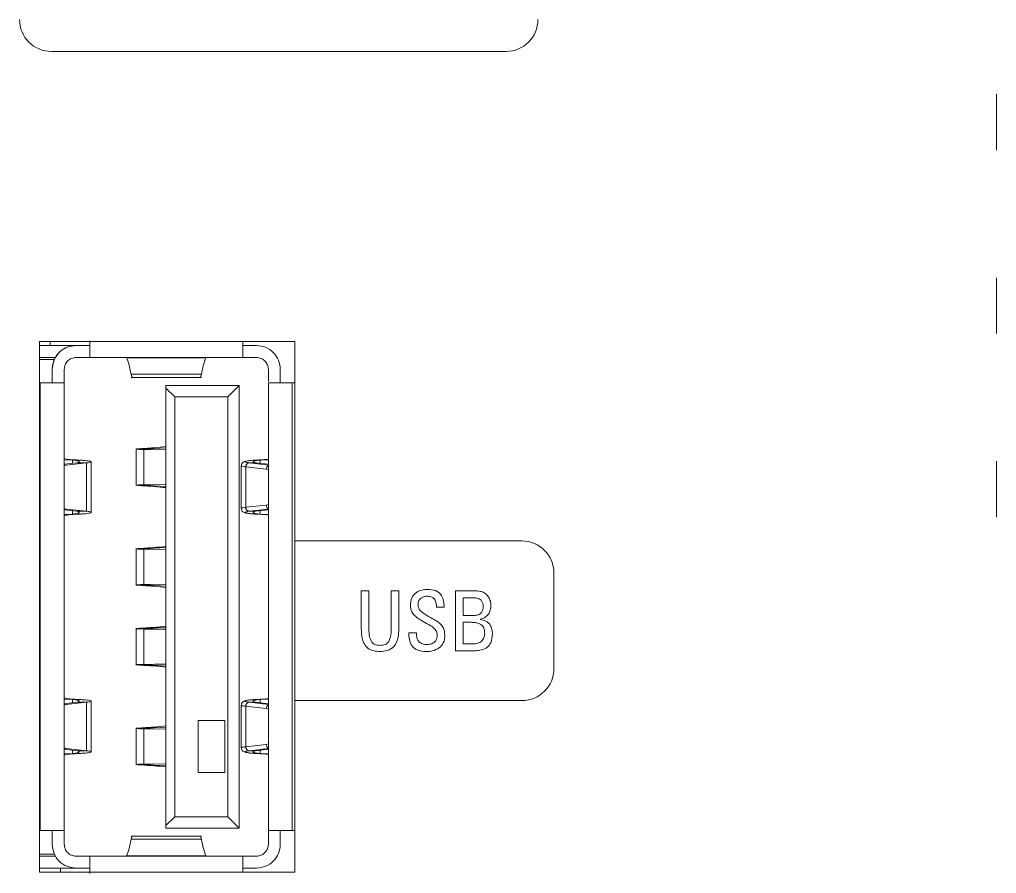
# Model space of a CAD drawing. Extents: x -194 to 239, y -574 to -265.
# Drawn here: x -116 to -108.25, y -312.39 to -305.62 of the extents above; entities that cross this region are included whole.
import ezdxf

# ---------------------------------------------------------------- set-up
doc = ezdxf.new("R2010")
doc.units = 0
doc.header["$LTSCALE"] = 0.5
doc.layers.get('0').update_dxf_attribs({"linetype": 'CONTINUOUS'})

msp = doc.modelspace()

# ---------------------------------------------------------------- linework, layer by layer
at = {"color": 7, "linetype": 'Continuous', "lineweight": 5}
for p, q in [((-115.74542, -305.87751), (-112.14235, -305.87751)), ((-108.25482, -306.21569), (-108.25482, -306.65817)), ((-108.25482, -307.66956), (-108.25482, -308.11204)), ((-115.84024, -308.17525), (-115.84024, -312.37884)), ((-113.81746, -308.17525), (-115.84024, -308.17525)), ((-115.7549, -308.17525), (-115.7549, -308.2066)), ((-113.81746, -309.75555), (-113.81746, -308.17525)), ((-115.60319, -308.2066), (-115.84024, -308.2066)), ((-115.442, -308.2066), (-115.84024, -308.2066)), ((-115.54946, -308.2066), (-115.54946, -308.2066)), ((-115.442, -308.2066), (-115.54946, -308.2066)), ((-114.12088, -308.2066), (-114.22834, -308.2066)), ((-114.12088, -308.2066), (-114.22834, -308.2066)), ((-114.12088, -308.2066), (-114.12088, -308.2066)), ((-115.84024, -308.30142), (-115.71167, -308.30142)), ((-115.84024, -308.31722), (-115.72185, -308.31722)), ((-115.72185, -308.31722), (-115.84024, -308.31722)), ((-115.72185, -308.31722), (-115.72185, -308.31722)), ((-115.54946, -308.30142), (-115.442, -308.30142)), ((-114.22834, -308.30142), (-115.442, -308.30142)), ((-115.15123, -308.30142), (-114.51911, -308.30142)), ((-115.14943, -308.30343), (-114.52091, -308.30343)), ((-114.22834, -308.30142), (-114.12088, -308.30142)), ((-115.7391, -308.39624), (-115.7391, -308.5037)), ((-115.64428, -308.39624), (-115.64428, -308.5037)), ((-114.02606, -308.39624), (-114.02606, -308.49147)), ((-113.93124, -308.39624), (-113.93124, -308.5037)), ((-115.11462, -308.45945), (-114.55572, -308.45945)), ((-115.11367, -308.43473), (-114.55667, -308.43473)), ((-115.83391, -312.04988), (-115.83391, -308.5037)), ((-115.7391, -308.5037), (-115.64428, -308.5037)), ((-115.64428, -308.5037), (-115.64428, -312.04988)), ((-114.8377, -308.52266), (-114.25615, -308.52266)), ((-114.25615, -308.52266), (-114.8377, -308.52266)), ((-114.8377, -308.52266), (-114.8377, -308.54456)), ((-114.8377, -308.54456), (-114.8377, -312.00902)), ((-114.76836, -308.6139), (-114.8377, -308.54456)), ((-114.25615, -308.52266), (-114.34739, -308.6139)), ((-114.25615, -308.52266), (-114.25615, -312.03091)), ((-114.02606, -308.5037), (-113.93124, -308.5037)), ((-114.02606, -308.5037), (-114.02606, -312.04988)), ((-113.83642, -308.5037), (-113.83642, -312.04988)), ((-113.8301, -308.5037), (-113.83642, -308.5037)), ((-113.81746, -308.5037), (-113.8301, -308.5037)), ((-114.76836, -308.6139), (-114.76836, -311.93968)), ((-114.34739, -308.6139), (-114.76836, -308.6139)), ((-114.34739, -308.6139), (-114.34739, -311.93968)), ((-115.07474, -309.02514), (-115.07474, -309.31599)), ((-114.97561, -309.02597), (-115.0618, -309.02597)), ((-115.01255, -309.03063), (-115.01255, -309.31053)), ((-115.01255, -309.03063), (-114.9592, -309.03063)), ((-114.8377, -309.03377), (-115.01255, -309.03063)), ((-114.97561, -309.02597), (-114.8377, -309.01695)), ((-114.9592, -309.03063), (-114.8377, -309.03281)), ((-115.57838, -309.11435), (-115.64428, -309.11201)), ((-115.57838, -309.11435), (-115.57838, -309.14075)), ((-115.53714, -309.11435), (-115.57838, -309.11435)), ((-114.12068, -309.11441), (-114.11945, -309.11435)), ((-114.11945, -309.11435), (-114.09196, -309.11435)), ((-114.09196, -309.11435), (-114.02606, -309.112)), ((-114.09196, -309.14075), (-114.09196, -309.11435)), ((-115.64428, -309.14798), (-115.54292, -309.13686)), ((-115.62952, -309.15478), (-115.64428, -309.15478)), ((-115.62952, -309.15478), (-115.64428, -309.15873)), ((-115.46621, -309.13686), (-115.62952, -309.15478)), ((-115.54292, -309.13686), (-115.46621, -309.13686)), ((-115.46621, -309.52036), (-115.46621, -309.13686)), ((-115.42999, -309.52923), (-115.42999, -309.12794)), ((-114.24035, -309.15971), (-114.24035, -309.49755)), ((-114.20571, -309.16838), (-114.20413, -309.16853)), ((-114.04209, -309.18631), (-114.20413, -309.16853)), ((-114.20413, -309.48869), (-114.20413, -309.16853)), ((-114.17736, -309.13699), (-114.17854, -309.13686)), ((-114.17854, -309.13686), (-114.12742, -309.13686)), ((-114.02606, -309.15359), (-114.17735, -309.13699)), ((-114.12742, -309.13686), (-114.02606, -309.14798)), ((-114.04209, -309.18631), (-114.02606, -309.19155)), ((-108.25482, -309.12343), (-108.25482, -309.56591)), ((-115.07403, -309.314), (-115.0618, -309.31519)), ((-114.97561, -309.31519), (-115.0618, -309.31519)), ((-115.01255, -309.31053), (-114.8377, -309.30739)), ((-115.01255, -309.31053), (-114.9592, -309.31053)), ((-114.8377, -309.32421), (-114.97561, -309.31519)), ((-114.9592, -309.31053), (-114.8377, -309.30835)), ((-115.64428, -309.49849), (-115.62952, -309.50244)), ((-115.62952, -309.50244), (-115.64428, -309.50244)), ((-115.62952, -309.50244), (-115.46621, -309.52036)), ((-114.20413, -309.48869), (-114.20571, -309.48884)), ((-114.04228, -309.47093), (-114.20413, -309.48869)), ((-114.02606, -309.50363), (-114.17736, -309.52023)), ((-114.02606, -309.46567), (-114.04228, -309.47093)), ((-115.64428, -309.50924), (-115.54292, -309.52036)), ((-115.57838, -309.54287), (-115.64428, -309.54521)), ((-115.57838, -309.51647), (-115.57838, -309.54287)), ((-115.53714, -309.54287), (-115.57838, -309.54287)), ((-115.54292, -309.52036), (-115.46621, -309.52036)), ((-114.17736, -309.52023), (-114.17854, -309.52036)), ((-114.17854, -309.52036), (-114.12742, -309.52036)), ((-114.02606, -309.50924), (-114.12742, -309.52036)), ((-114.12098, -309.5428), (-114.11974, -309.54286)), ((-114.12068, -309.54281), (-114.11945, -309.54287)), ((-114.11945, -309.54287), (-114.09196, -309.54287)), ((-114.09196, -309.54287), (-114.09196, -309.51647)), ((-114.02606, -309.54522), (-114.09196, -309.54287)), ((-114.97561, -309.81612), (-114.8377, -309.8071)), ((-113.81746, -309.75555), (-113.81746, -311.01978)), ((-112.01592, -309.75555), (-113.81746, -309.75555)), ((-115.07474, -309.81529), (-115.07474, -310.10614)), ((-114.97561, -309.81611), (-115.0618, -309.81611)), ((-115.01255, -309.82078), (-115.01255, -310.10068)), ((-115.01255, -309.82078), (-114.9592, -309.82078)), ((-114.8377, -309.82392), (-115.01255, -309.82078)), ((-114.9592, -309.82078), (-114.8377, -309.82296)), ((-111.76308, -310.76694), (-111.76308, -310.0084)), ((-115.07403, -310.10415), (-115.0618, -310.10534)), ((-114.97561, -310.10534), (-115.0618, -310.10534)), ((-115.01255, -310.10068), (-114.8377, -310.09754)), ((-115.01255, -310.10068), (-114.9592, -310.10068)), ((-114.8377, -310.11436), (-114.97561, -310.10534)), ((-114.9592, -310.10068), (-114.8377, -310.0985)), ((-113.28953, -310.15062), (-113.22875, -310.15062)), ((-113.28953, -310.44902), (-113.28953, -310.15062)), ((-113.22875, -310.15062), (-113.22875, -310.45272)), ((-113.05249, -310.45272), (-113.05249, -310.15062)), ((-113.05249, -310.15062), (-112.99171, -310.15062)), ((-112.99171, -310.15062), (-112.99171, -310.44902)), ((-112.54193, -310.15062), (-112.38789, -310.15062)), ((-112.54193, -310.62471), (-112.54193, -310.15062)), ((-112.6331, -310.2794), (-112.69388, -310.2794)), ((-112.48115, -310.20532), (-112.48115, -310.34512)), ((-112.39653, -310.20532), (-112.48115, -310.20532)), ((-112.48115, -310.34512), (-112.39387, -310.34512)), ((-112.48115, -310.39982), (-112.48115, -310.57001)), ((-112.41857, -310.39982), (-112.48115, -310.39982)), ((-112.34563, -310.37456), (-112.34563, -310.37779)), ((-115.07474, -310.4474), (-115.07474, -310.73826)), ((-114.97561, -310.44823), (-115.0618, -310.44823)), ((-115.01255, -310.45289), (-115.01255, -310.7328)), ((-115.01255, -310.45289), (-114.9592, -310.45289)), ((-114.8377, -310.45603), (-115.01255, -310.45289)), ((-114.97561, -310.44823), (-114.8377, -310.43922)), ((-114.9592, -310.45289), (-114.8377, -310.45508)), ((-112.91269, -310.48359), (-112.85191, -310.48359)), ((-112.85191, -310.48359), (-112.85191, -310.4965)), ((-112.48115, -310.57001), (-112.39767, -310.57001)), ((-112.39178, -310.62471), (-112.54193, -310.62471)), ((-115.07403, -310.73627), (-115.0618, -310.73746)), ((-114.97561, -310.73746), (-115.0618, -310.73746)), ((-115.01255, -310.7328), (-114.8377, -310.72966)), ((-115.01255, -310.7328), (-114.9592, -310.7328)), ((-114.8377, -310.74648), (-114.97561, -310.73746)), ((-114.9592, -310.7328), (-114.8377, -310.73062)), ((-115.57838, -311.01071), (-115.64428, -311.00836)), ((-115.64428, -311.04433), (-115.54292, -311.03321)), ((-115.62952, -311.05113), (-115.64428, -311.05113)), ((-115.62952, -311.05113), (-115.64428, -311.05509)), ((-115.46621, -311.03321), (-115.62952, -311.05113)), ((-115.57838, -311.01071), (-115.57838, -311.0371)), ((-115.53714, -311.01071), (-115.57838, -311.01071)), ((-115.54292, -311.03321), (-115.46621, -311.03321)), ((-115.46621, -311.41672), (-115.46621, -311.03321)), ((-115.42999, -311.42559), (-115.42999, -311.0243)), ((-114.17736, -311.03334), (-114.17854, -311.03321)), ((-114.17854, -311.03321), (-114.12742, -311.03321)), ((-114.02606, -311.04995), (-114.17735, -311.03334)), ((-114.12742, -311.03321), (-114.02606, -311.04433)), ((-114.12068, -311.01077), (-114.11945, -311.01071)), ((-114.11945, -311.01071), (-114.09196, -311.01071)), ((-114.09196, -311.01071), (-114.02606, -311.00836)), ((-114.09196, -311.0371), (-114.09196, -311.01071)), ((-113.81746, -311.01978), (-112.01592, -311.01978)), ((-113.81746, -312.37884), (-113.81746, -311.01978)), ((-114.24035, -311.05606), (-114.24035, -311.39391)), ((-114.20571, -311.06474), (-114.20413, -311.06488)), ((-114.04209, -311.08266), (-114.20413, -311.06488)), ((-114.20413, -311.38505), (-114.20413, -311.06488)), ((-114.04209, -311.08267), (-114.02606, -311.08791)), ((-114.58359, -311.58843), (-114.58359, -311.17756)), ((-114.58359, -311.17756), (-114.37183, -311.17756)), ((-114.37183, -311.17756), (-114.37183, -311.58843)), ((-115.07474, -311.23755), (-115.07474, -311.52841)), ((-114.97561, -311.23838), (-115.0618, -311.23838)), ((-115.01255, -311.24304), (-115.01255, -311.52294)), ((-115.01255, -311.24304), (-114.9592, -311.24304)), ((-114.8377, -311.24618), (-115.01255, -311.24304)), ((-114.97561, -311.23838), (-114.8377, -311.22936)), ((-114.9592, -311.24304), (-114.8377, -311.24522)), ((-114.02606, -311.36202), (-114.04228, -311.36729)), ((-115.64428, -311.39484), (-115.62952, -311.3988)), ((-115.62952, -311.3988), (-115.64428, -311.3988)), ((-115.64428, -311.40559), (-115.54292, -311.41672)), ((-115.57838, -311.43922), (-115.64428, -311.44156)), ((-115.62952, -311.3988), (-115.46621, -311.41672)), ((-115.57838, -311.41283), (-115.57838, -311.43922)), ((-115.53714, -311.43922), (-115.57838, -311.43922)), ((-115.54292, -311.41672), (-115.46621, -311.41672)), ((-114.20413, -311.38505), (-114.20571, -311.38519)), ((-114.04228, -311.36729), (-114.20413, -311.38505)), ((-114.17736, -311.41659), (-114.17854, -311.41672)), ((-114.17854, -311.41672), (-114.12742, -311.41672)), ((-114.02606, -311.39998), (-114.17736, -311.41659)), ((-114.02606, -311.40559), (-114.12742, -311.41672)), ((-114.12098, -311.43915), (-114.11974, -311.43921)), ((-114.12068, -311.43916), (-114.11945, -311.43922)), ((-114.11945, -311.43922), (-114.09196, -311.43922)), ((-114.09196, -311.43922), (-114.09196, -311.41283)), ((-114.02606, -311.44157), (-114.09196, -311.43922)), ((-115.07403, -311.52642), (-115.0618, -311.52761)), ((-114.97561, -311.5276), (-115.0618, -311.5276)), ((-115.01255, -311.52294), (-114.8377, -311.51981)), ((-115.01255, -311.52294), (-114.9592, -311.52294)), ((-114.8377, -311.53662), (-114.97561, -311.5276)), ((-114.9592, -311.52294), (-114.8377, -311.52076)), ((-114.37183, -311.58843), (-114.58359, -311.58843)), ((-114.76836, -311.93968), (-114.8377, -312.00902)), ((-114.34739, -311.93968), (-114.76836, -311.93968)), ((-114.25615, -312.03091), (-114.34739, -311.93968)), ((-115.84024, -312.04988), (-115.83391, -312.04988)), ((-115.7391, -312.04988), (-115.7391, -312.15734)), ((-115.64428, -312.04988), (-115.64428, -312.15734)), ((-114.8377, -312.00902), (-114.8377, -312.03091)), ((-114.25615, -312.03091), (-114.8377, -312.03091)), ((-114.02606, -312.04988), (-114.02606, -312.15734)), ((-113.93124, -312.04988), (-113.93124, -312.15734)), ((-113.81746, -312.04988), (-113.83642, -312.04988)), ((-114.55572, -312.09413), (-115.11462, -312.09413)), ((-114.55667, -312.11884), (-115.11367, -312.11884)), ((-115.72185, -312.23635), (-115.84024, -312.23635)), ((-115.7098, -312.25215), (-115.84024, -312.25215)), ((-115.7098, -312.25215), (-115.84024, -312.25215)), ((-115.54946, -312.25216), (-115.54946, -312.25215)), ((-115.442, -312.25216), (-115.54946, -312.25216)), ((-115.49225, -312.25215), (-114.58362, -312.25215)), ((-115.48234, -312.25215), (-115.49225, -312.25215)), ((-114.22834, -312.25216), (-115.442, -312.25216)), ((-115.15123, -312.25216), (-115.14943, -312.25015)), ((-115.15123, -312.25216), (-114.51911, -312.25216)), ((-114.52091, -312.25015), (-115.14943, -312.25015)), ((-115.08672, -312.25215), (-114.58362, -312.25215)), ((-114.53417, -312.25215), (-114.12088, -312.25215)), ((-114.51911, -312.25216), (-114.52091, -312.25015)), ((-114.12088, -312.25216), (-114.22834, -312.25216)), ((-114.12088, -312.25215), (-114.12088, -312.25216)), ((-115.60319, -312.34697), (-115.84024, -312.34697)), ((-115.67462, -312.34697), (-115.67462, -312.37884)), ((-115.442, -312.34697), (-115.54946, -312.34697)), ((-114.12088, -312.34697), (-114.22834, -312.34697)), ((-115.84024, -312.37884), (-113.81746, -312.37884))]:
    msp.add_line(p, q, dxfattribs=at)
for centre, start, end in [((-115.74542, -305.62466), 180, 270), ((-112.14235, -305.62466), 270, 0), ((-112.01592, -310.0084), 0, 90), ((-112.01592, -310.76694), 270, 0)]:
    msp.add_arc(centre, 0.25285, start, end, dxfattribs=at)
for points, knots in [([(-115.442, -308.16989), (-115.442, -308.17343), (-115.442, -308.20215), (-115.442, -308.2468), (-115.442, -308.2927), (-115.442, -308.29851), (-115.442, -308.30142)], [0, 0, 0, 0, 0.0448633, 0.3632421, 0.6816216, 1, 1, 1, 1]), ([(-114.22834, -308.17525), (-114.22834, -308.17699), (-114.22834, -308.20382), (-114.22834, -308.24673), (-114.22834, -308.29272), (-114.22834, -308.29852), (-114.22834, -308.30142)], [0, 0, 0, 0, 0.022587, 0.3483913, 0.6741963, 1, 1, 1, 1]), ([(-115.54946, -308.2066), (-115.57431, -308.20945), (-115.62401, -308.21515), (-115.68669, -308.25901), (-115.73055, -308.32169), (-115.73625, -308.37139), (-115.7391, -308.39624)], [0, 0, 0, 0, 0.2499983, 0.499999, 0.7499998, 1, 1, 1, 1]), ([(-115.72185, -308.31722), (-115.71298, -308.30144), (-115.69524, -308.26987), (-115.65311, -308.23472), (-115.6036, -308.21107), (-115.56751, -308.20809), (-115.54946, -308.2066)], [0, 0, 0, 0, 0.2499997, 0.5, 0.75, 1, 1, 1, 1]), ([(-115.60319, -308.2066), (-115.58706, -308.2066), (-115.55479, -308.2066), (-115.51376, -308.2066), (-115.48635, -308.2066), (-115.47672, -308.2066), (-115.48635, -308.2066), (-115.51376, -308.2066), (-115.55479, -308.2066), (-115.58706, -308.2066), (-115.60319, -308.2066)], [0, 0, 0, 0, 0.1250005, 0.2500011, 0.3750018, 0.4999987, 0.6250016, 0.7500023, 0.8749995, 1, 1, 1, 1]), ([(-113.93124, -308.39624), (-113.93409, -308.37139), (-113.93979, -308.32169), (-113.98364, -308.25901), (-114.04633, -308.21515), (-114.09603, -308.20945), (-114.12088, -308.2066)], [0, 0, 0, 0, 0.2499993, 0.499999, 0.7499988, 1, 1, 1, 1]), ([(-114.12088, -308.2066), (-114.09603, -308.20945), (-114.04633, -308.21515), (-113.98364, -308.259), (-113.93979, -308.32169), (-113.93409, -308.37139), (-113.93124, -308.39623)], [0, 0, 0, 0, 0.2500012, 0.500001, 0.7500007, 1, 1, 1, 1]), ([(-115.7391, -308.39624), (-115.73835, -308.3826), (-115.73687, -308.35533), (-115.72686, -308.32993), (-115.72185, -308.31722)], [0, 0, 0, 0, 0.4999967, 1, 1, 1, 1]), ([(-115.64428, -308.39624), (-115.64285, -308.38381), (-115.64, -308.35896), (-115.61808, -308.32762), (-115.58674, -308.3057), (-115.56189, -308.30284), (-115.54946, -308.30142)], [0, 0, 0, 0, 0.2500018, 0.4999978, 0.7499982, 1, 1, 1, 1]), ([(-115.54946, -308.30142), (-115.54549, -308.30142), (-115.53088, -308.30142), (-115.50997, -308.30142), (-115.49816, -308.30142), (-115.49225, -308.30142)], [0, 0, 0, 0, 0.1573883, 0.5786999, 1, 1, 1, 1]), ([(-115.49225, -308.30142), (-115.48823, -308.30142), (-115.48106, -308.30142), (-115.48073, -308.30142), (-115.48059, -308.30142)], [0, 0, 0, 0, 0.5601496, 1, 1, 1, 1]), ([(-115.14943, -308.30343), (-115.143, -308.3203), (-115.13089, -308.35208), (-115.11917, -308.40834), (-115.11367, -308.43473)], [0, 0, 0, 0, 0.5310703, 1, 1, 1, 1]), ([(-114.5209, -308.30343), (-114.52733, -308.3203), (-114.53944, -308.35208), (-114.55117, -308.40834), (-114.55667, -308.43473)], [0, 0, 0, 0, 0.5310703, 1, 1, 1, 1]), ([(-114.12088, -308.30142), (-114.10845, -308.30284), (-114.0836, -308.3057), (-114.05226, -308.32762), (-114.03033, -308.35896), (-114.02748, -308.38381), (-114.02606, -308.39624)], [0, 0, 0, 0, 0.2500007, 0.5, 0.7499993, 1, 1, 1, 1]), ([(-115.10387, -308.45634), (-115.10469, -308.45726), (-115.10807, -308.46105), (-115.11125, -308.44608), (-115.11367, -308.43473)], [0, 0, 0, 0, 0.2413034, 1, 1, 1, 1]), ([(-114.55667, -308.43473), (-114.55917, -308.44608), (-114.56248, -308.46105), (-114.56577, -308.45726), (-114.56657, -308.45634)], [0, 0, 0, 0, 0.7587274, 1, 1, 1, 1]), ([(-115.84024, -308.5037), (-115.82698, -308.5037), (-115.80048, -308.5037), (-115.76705, -308.5037), (-115.74366, -308.5037), (-115.74062, -308.5037), (-115.7391, -308.5037)], [0, 0, 0, 0, 0.2499967, 0.5000034, 0.7500019, 1, 1, 1, 1]), ([(-115.83391, -308.5037), (-115.80907, -308.5037), (-115.75937, -308.5037), (-115.69668, -308.5037), (-115.65283, -308.5037), (-115.64713, -308.5037), (-115.64428, -308.5037)], [0, 0, 0, 0, 0.2500027, 0.5000039, 0.7500051, 1, 1, 1, 1]), ([(-113.83642, -308.5037), (-113.86127, -308.5037), (-113.91097, -308.5037), (-113.97365, -308.5037), (-114.01751, -308.5037), (-114.02321, -308.5037), (-114.02606, -308.5037)], [0, 0, 0, 0, 0.2499997, 0.500002, 0.7500042, 1, 1, 1, 1]), ([(-113.93124, -308.5037), (-113.92972, -308.5037), (-113.92668, -308.5037), (-113.90329, -308.5037), (-113.86986, -308.5037), (-113.84335, -308.5037), (-113.8301, -308.5037)], [0, 0, 0, 0, 0.249996, 0.4999979, 0.750004, 1, 1, 1, 1]), ([(-115.0618, -309.02597), (-115.06556, -309.02623), (-115.07307, -309.02675), (-115.07418, -309.02727), (-115.07474, -309.02753)], [0, 0, 0, 0, 0.4999944, 1, 1, 1, 1]), ([(-115.07474, -309.02753), (-115.07352, -309.0279), (-115.07123, -309.02859), (-115.05485, -309.02947), (-115.03513, -309.03016), (-115.01961, -309.03048), (-115.01255, -309.03063)], [0, 0, 0, 0, 0.3077173, 0.5770266, 0.8078106, 1, 1, 1, 1]), ([(-115.0618, -309.02597), (-115.0176, -309.02324), (-114.92406, -309.01747), (-114.86752, -309.01137), (-114.8377, -309.00816)], [0, 0, 0, 0, 0.4725087, 1, 1, 1, 1]), ([(-114.9592, -309.03063), (-114.96351, -309.03035), (-114.97204, -309.0298), (-114.97904, -309.02855), (-114.981, -309.0272), (-114.97741, -309.02638), (-114.97561, -309.02597)], [0, 0, 0, 0, 0.2525727, 0.4997283, 0.7499079, 1, 1, 1, 1]), ([(-115.64428, -309.10074), (-115.64254, -309.1023), (-115.6394, -309.10514), (-115.61569, -309.10903), (-115.58268, -309.11221), (-115.55198, -309.11366), (-115.53714, -309.11435)], [0, 0, 0, 0, 0.2763, 0.5006993, 0.7584516, 1, 1, 1, 1]), ([(-115.57838, -309.11435), (-115.57278, -309.11486), (-115.56127, -309.1159), (-115.54664, -309.11814), (-115.53466, -309.1209), (-115.52701, -309.12417), (-115.52407, -309.12758), (-115.52584, -309.13088), (-115.53186, -309.13406), (-115.5393, -309.13594), (-115.54292, -309.13686)], [0, 0, 0, 0, 0.1150952, 0.2365391, 0.3643917, 0.4987007, 0.6241842, 0.749661, 0.8781939, 1, 1, 1, 1]), ([(-115.46621, -309.13686), (-115.45839, -309.13587), (-115.44362, -309.13401), (-115.43197, -309.1308), (-115.42852, -309.1275), (-115.43449, -309.12412), (-115.45036, -309.12087), (-115.47511, -309.11808), (-115.50426, -309.11586), (-115.5265, -309.11484), (-115.53714, -309.11435)], [0, 0, 0, 0, 0.1324694, 0.2501494, 0.3753605, 0.5005625, 0.6406294, 0.7705601, 0.8903473, 1, 1, 1, 1]), ([(-114.11971, -309.11437), (-114.13219, -309.11504), (-114.16424, -309.11677), (-114.19801, -309.12163), (-114.21619, -309.12532), (-114.23086, -309.13531), (-114.23669, -309.14409), (-114.23968, -309.15146), (-114.24009, -309.1567), (-114.24034, -309.15998)], [0, 0, 0, 0, 0.2086623, 0.5356558, 0.7705003, 0.8696643, 0.9158981, 0.9472118, 1, 1, 1, 1]), ([(-114.17854, -309.13686), (-114.1884, -309.13522), (-114.20538, -309.1324), (-114.2102, -309.12798), (-114.20567, -309.12442), (-114.1937, -309.12127), (-114.1749, -309.11847), (-114.15051, -309.11607), (-114.13063, -309.11497), (-114.12068, -309.11441)], [0, 0, 0, 0, 0.2137817, 0.3684435, 0.4973073, 0.6227106, 0.7482701, 0.8740795, 1, 1, 1, 1]), ([(-114.09196, -309.11435), (-114.09727, -309.11484), (-114.10841, -309.11586), (-114.12298, -309.11808), (-114.13536, -309.12087), (-114.14328, -309.12412), (-114.14626, -309.1275), (-114.14454, -309.1308), (-114.13872, -309.13401), (-114.13133, -309.13587), (-114.12742, -309.13686)], [0, 0, 0, 0, 0.1091775, 0.2286557, 0.3584836, 0.4986836, 0.6241392, 0.7496542, 0.8675172, 1, 1, 1, 1]), ([(-114.11945, -309.11435), (-114.10077, -309.11362), (-114.0634, -309.11214), (-114.03851, -309.10973), (-114.02606, -309.10853)], [0, 0, 0, 0, 0.4998342, 1, 1, 1, 1]), ([(-114.23971, -309.1597), (-114.23936, -309.1606), (-114.23857, -309.16262), (-114.22705, -309.1656), (-114.21268, -309.16747), (-114.20571, -309.16838)], [0, 0, 0, 0, 0.292288, 0.6565317, 1, 1, 1, 1]), ([(-114.17854, -309.13686), (-114.18182, -309.13727), (-114.18686, -309.13792), (-114.19305, -309.14184), (-114.19736, -309.14591), (-114.2009, -309.15096), (-114.20442, -309.15831), (-114.2052, -309.16441), (-114.20571, -309.16838)], [0, 0, 0, 0, 0.2394623, 0.368372, 0.5000095, 0.6316622, 0.7605529, 1, 1, 1, 1]), ([(-114.20413, -309.16853), (-114.20359, -309.1644), (-114.20251, -309.15613), (-114.1962, -309.1457), (-114.18747, -309.13841), (-114.18073, -309.13746), (-114.17736, -309.13699)], [0, 0, 0, 0, 0.2499974, 0.5000012, 0.7499908, 1, 1, 1, 1]), ([(-114.02606, -309.15767), (-114.02776, -309.15878), (-114.03148, -309.16121), (-114.03646, -309.16723), (-114.04078, -309.17576), (-114.04163, -309.18265), (-114.04209, -309.18631)], [0, 0, 0, 0, 0.1943063, 0.425823, 0.6944352, 1, 1, 1, 1]), ([(-115.01255, -309.31053), (-115.02298, -309.31076), (-115.0467, -309.31129), (-115.06597, -309.31225), (-115.07436, -309.31307), (-115.074, -309.31348), (-115.07387, -309.31363)], [0, 0, 0, 0, 0.2892265, 0.6581413, 0.8734982, 1, 1, 1, 1]), ([(-115.0618, -309.31519), (-115.0176, -309.31792), (-114.92406, -309.32369), (-114.86752, -309.32979), (-114.8377, -309.333)], [0, 0, 0, 0, 0.4725087, 1, 1, 1, 1]), ([(-114.9592, -309.31053), (-114.96159, -309.31068), (-114.96683, -309.31101), (-114.9734, -309.31171), (-114.97878, -309.31258), (-114.97953, -309.31327), (-114.97992, -309.31363)], [0, 0, 0, 0, 0.1960661, 0.4281454, 0.6961489, 1, 1, 1, 1]), ([(-114.97992, -309.31363), (-114.97974, -309.31389), (-114.97937, -309.31441), (-114.97686, -309.31493), (-114.97561, -309.31519)], [0, 0, 0, 0, 0.5000186, 1, 1, 1, 1]), ([(-114.24034, -309.49724), (-114.24008, -309.50052), (-114.23945, -309.50859), (-114.23201, -309.52109), (-114.21619, -309.53193), (-114.20187, -309.53476), (-114.17903, -309.53846), (-114.1531, -309.541), (-114.13225, -309.54216), (-114.1197, -309.54286)], [0, 0, 0, 0, 0.0527521, 0.1299055, 0.2289611, 0.4642021, 0.6534121, 0.7914897, 1, 1, 1, 1]), ([(-114.20571, -309.48884), (-114.21325, -309.48982), (-114.22751, -309.49168), (-114.23862, -309.49469), (-114.23937, -309.49665), (-114.23971, -309.49756)], [0, 0, 0, 0, 0.3742237, 0.7075692, 1, 1, 1, 1]), ([(-114.20571, -309.48884), (-114.2052, -309.49281), (-114.20442, -309.49891), (-114.2009, -309.50626), (-114.19736, -309.51131), (-114.19305, -309.51538), (-114.18686, -309.51931), (-114.18182, -309.51995), (-114.17854, -309.52036)], [0, 0, 0, 0, 0.2394462, 0.3683469, 0.4999991, 0.6316557, 0.7605649, 1, 1, 1, 1]), ([(-114.17736, -309.52023), (-114.18073, -309.51976), (-114.18747, -309.51881), (-114.1962, -309.51152), (-114.20251, -309.50109), (-114.20359, -309.49283), (-114.20413, -309.48869)], [0, 0, 0, 0, 0.2500054, 0.5000001, 0.7499925, 1, 1, 1, 1]), ([(-114.04228, -309.47093), (-114.04195, -309.47393), (-114.04128, -309.47993), (-114.03772, -309.48815), (-114.03266, -309.49515), (-114.02826, -309.4981), (-114.02606, -309.49957)], [0, 0, 0, 0, 0.2500038, 0.5000081, 0.7500166, 1, 1, 1, 1]), ([(-115.53714, -309.54287), (-115.55198, -309.54357), (-115.58268, -309.54501), (-115.61569, -309.54819), (-115.6394, -309.55208), (-115.64254, -309.55492), (-115.64428, -309.55648)], [0, 0, 0, 0, 0.2415329, 0.499301, 0.7236653, 1, 1, 1, 1]), ([(-115.57838, -309.54287), (-115.57306, -309.54238), (-115.56193, -309.54136), (-115.54736, -309.53914), (-115.53498, -309.53635), (-115.52706, -309.5331), (-115.52407, -309.52972), (-115.5258, -309.52642), (-115.53162, -309.52322), (-115.53901, -309.52135), (-115.54292, -309.52036)], [0, 0, 0, 0, 0.1091769, 0.2286595, 0.3584713, 0.498673, 0.6241274, 0.7496561, 0.8675184, 1, 1, 1, 1]), ([(-115.53714, -309.54287), (-115.52594, -309.54236), (-115.50295, -309.54132), (-115.47367, -309.53908), (-115.44973, -309.53632), (-115.4344, -309.53305), (-115.42852, -309.52964), (-115.43206, -309.52634), (-115.4441, -309.52316), (-115.45897, -309.52128), (-115.46621, -309.52036)], [0, 0, 0, 0, 0.1156002, 0.2373664, 0.3653113, 0.4994453, 0.6246494, 0.7498525, 0.8782125, 1, 1, 1, 1]), ([(-114.17854, -309.52036), (-114.18466, -309.52129), (-114.19689, -309.52314), (-114.20681, -309.52629), (-114.20988, -309.52958), (-114.20535, -309.53286), (-114.19354, -309.53598), (-114.17488, -309.53878), (-114.1506, -309.54116), (-114.13065, -309.54226), (-114.12068, -309.54281)], [0, 0, 0, 0, 0.1242614, 0.2486632, 0.3731342, 0.4986184, 0.6242331, 0.7496854, 0.874932, 1, 1, 1, 1]), ([(-114.12742, -309.52036), (-114.13104, -309.52128), (-114.13848, -309.52316), (-114.14449, -309.52634), (-114.14626, -309.52964), (-114.14332, -309.53305), (-114.13567, -309.53632), (-114.1237, -309.53908), (-114.10906, -309.54132), (-114.09756, -309.54236), (-114.09196, -309.54287)], [0, 0, 0, 0, 0.1218061, 0.2503397, 0.3758031, 0.5013009, 0.6356106, 0.7634599, 0.8849043, 1, 1, 1, 1]), ([(-114.02606, -309.54869), (-114.03851, -309.54749), (-114.0634, -309.54508), (-114.10077, -309.5436), (-114.11945, -309.54287)], [0, 0, 0, 0, 0.500166, 1, 1, 1, 1]), ([(-115.0618, -309.81612), (-115.0176, -309.81339), (-114.92406, -309.80761), (-114.86752, -309.80152), (-114.8377, -309.7983)], [0, 0, 0, 0, 0.4725072, 1, 1, 1, 1]), ([(-115.0618, -309.81611), (-115.06556, -309.81637), (-115.07307, -309.8169), (-115.07418, -309.81742), (-115.07474, -309.81768)], [0, 0, 0, 0, 0.4999943, 1, 1, 1, 1]), ([(-115.07474, -309.81768), (-115.07352, -309.81805), (-115.07123, -309.81874), (-115.05485, -309.81962), (-115.03513, -309.82031), (-115.01961, -309.82063), (-115.01255, -309.82078)], [0, 0, 0, 0, 0.3077179, 0.5770124, 0.8078101, 1, 1, 1, 1]), ([(-114.9592, -309.82078), (-114.96351, -309.8205), (-114.97204, -309.81994), (-114.97903, -309.8187), (-114.981, -309.81734), (-114.97741, -309.81652), (-114.97561, -309.81611)], [0, 0, 0, 0, 0.252573, 0.499762, 0.7499072, 1, 1, 1, 1]), ([(-115.01255, -310.10068), (-115.02298, -310.10091), (-115.0467, -310.10143), (-115.06597, -310.1024), (-115.07436, -310.10321), (-115.074, -310.10363), (-115.07387, -310.10378)], [0, 0, 0, 0, 0.2892215, 0.65813, 0.8734833, 1, 1, 1, 1]), ([(-115.0618, -310.10534), (-115.0176, -310.10807), (-114.92406, -310.11384), (-114.86752, -310.11994), (-114.8377, -310.12315)], [0, 0, 0, 0, 0.4725072, 1, 1, 1, 1]), ([(-114.9592, -310.10068), (-114.96159, -310.10083), (-114.96683, -310.10116), (-114.9734, -310.10185), (-114.97878, -310.10273), (-114.97953, -310.10341), (-114.97992, -310.10378)], [0, 0, 0, 0, 0.1960655, 0.428145, 0.6961487, 1, 1, 1, 1]), ([(-114.97992, -310.10378), (-114.97974, -310.10404), (-114.97937, -310.10456), (-114.97686, -310.10508), (-114.97561, -310.10534)], [0, 0, 0, 0, 0.4999652, 1, 1, 1, 1]), ([(-112.90054, -310.2661), (-112.89889, -310.24604), (-112.89559, -310.20603), (-112.85694, -310.16223), (-112.80976, -310.14115), (-112.77855, -310.13936), (-112.76293, -310.13847)], [0, 0, 0, 0, 0.280004, 0.5584897, 0.7789893, 1, 1, 1, 1]), ([(-112.76682, -310.19317), (-112.7769, -310.19365), (-112.79489, -310.1945), (-112.81009, -310.204), (-112.81677, -310.20817)], [0, 0, 0, 0, 0.5602035, 1, 1, 1, 1]), ([(-112.70832, -310.21691), (-112.71246, -310.21236), (-112.72076, -310.20326), (-112.74143, -310.19453), (-112.75719, -310.19368), (-112.76682, -310.19317)], [0, 0, 0, 0, 0.2795654, 0.5596081, 1, 1, 1, 1]), ([(-112.76293, -310.13847), (-112.74218, -310.1397), (-112.70092, -310.14215), (-112.65253, -310.17996), (-112.63511, -310.23103), (-112.63377, -310.26326), (-112.6331, -310.2794)], [0, 0, 0, 0, 0.2805999, 0.5581787, 0.7786597, 1, 1, 1, 1]), ([(-112.38789, -310.15062), (-112.37405, -310.15095), (-112.34935, -310.15152), (-112.32658, -310.16092), (-112.31657, -310.16506)], [0, 0, 0, 0, 0.560465, 1, 1, 1, 1]), ([(-112.31657, -310.16506), (-112.30894, -310.17034), (-112.29531, -310.17979), (-112.28574, -310.1933), (-112.28152, -310.19925)], [0, 0, 0, 0, 0.5593592, 1, 1, 1, 1]), ([(-112.28152, -310.19925), (-112.27553, -310.21029), (-112.26482, -310.23005), (-112.2631, -310.25237), (-112.26234, -310.26221)], [0, 0, 0, 0, 0.5593184, 1, 1, 1, 1]), ([(-112.84517, -310.36639), (-112.86246, -310.35125), (-112.89335, -310.3242), (-112.89834, -310.28386), (-112.90054, -310.2661)], [0, 0, 0, 0, 0.5598314, 1, 1, 1, 1]), ([(-112.81677, -310.20817), (-112.82091, -310.21209), (-112.8292, -310.21992), (-112.83815, -310.23863), (-112.83915, -310.25327), (-112.83976, -310.26221)], [0, 0, 0, 0, 0.2800235, 0.5602272, 1, 1, 1, 1]), ([(-112.83976, -310.26221), (-112.83855, -310.27122), (-112.83612, -310.28926), (-112.81607, -310.31574), (-112.79682, -310.32861), (-112.78505, -310.33648)], [0, 0, 0, 0, 0.2793109, 0.5593957, 1, 1, 1, 1]), ([(-112.69388, -310.2794), (-112.69403, -310.26707), (-112.69429, -310.2451), (-112.70404, -310.22551), (-112.70832, -310.21691)], [0, 0, 0, 0, 0.5611962, 1, 1, 1, 1]), ([(-112.34031, -310.22527), (-112.34465, -310.22151), (-112.35334, -310.21399), (-112.37283, -310.2067), (-112.38754, -310.20585), (-112.39653, -310.20532)], [0, 0, 0, 0, 0.2798916, 0.5599348, 1, 1, 1, 1]), ([(-112.39387, -310.34512), (-112.38308, -310.34441), (-112.36157, -310.34298), (-112.33637, -310.32408), (-112.32455, -310.29858), (-112.3236, -310.28175), (-112.32312, -310.27332)], [0, 0, 0, 0, 0.2805235, 0.5587984, 0.7790247, 1, 1, 1, 1]), ([(-112.32312, -310.27332), (-112.32377, -310.26336), (-112.32492, -310.24558), (-112.33561, -310.23148), (-112.34031, -310.22527)], [0, 0, 0, 0, 0.5600114, 1, 1, 1, 1]), ([(-112.26234, -310.26221), (-112.26282, -310.27662), (-112.26368, -310.30232), (-112.27535, -310.32513), (-112.28048, -310.33515)], [0, 0, 0, 0, 0.560531, 1, 1, 1, 1]), ([(-112.78505, -310.33648), (-112.76587, -310.34739), (-112.73162, -310.36686), (-112.69743, -310.38645), (-112.68239, -310.39507)], [0, 0, 0, 0, 0.559992, 1, 1, 1, 1]), ([(-112.28048, -310.33515), (-112.29065, -310.34586), (-112.30888, -310.36507), (-112.33437, -310.37165), (-112.34563, -310.37456)], [0, 0, 0, 0, 0.5580603, 1, 1, 1, 1]), ([(-115.0618, -310.44823), (-115.0176, -310.44551), (-114.92406, -310.43973), (-114.86752, -310.43364), (-114.8377, -310.43042)], [0, 0, 0, 0, 0.4725103, 1, 1, 1, 1]), ([(-112.74251, -310.42432), (-112.76172, -310.4136), (-112.79603, -310.39444), (-112.83015, -310.37496), (-112.84517, -310.36639)], [0, 0, 0, 0, 0.5599965, 1, 1, 1, 1]), ([(-112.6878, -310.49992), (-112.689, -310.49081), (-112.6914, -310.47257), (-112.71132, -310.44557), (-112.73067, -310.43239), (-112.74251, -310.42432)], [0, 0, 0, 0, 0.2793327, 0.5594458, 1, 1, 1, 1]), ([(-112.68239, -310.39507), (-112.66491, -310.41112), (-112.63368, -310.4398), (-112.62906, -310.48154), (-112.62702, -310.49992)], [0, 0, 0, 0, 0.5595136, 1, 1, 1, 1]), ([(-112.34164, -310.41635), (-112.35541, -310.41052), (-112.38007, -310.40009), (-112.40677, -310.3999), (-112.41857, -310.39982)], [0, 0, 0, 0, 0.5582771, 1, 1, 1, 1]), ([(-112.34563, -310.37779), (-112.33029, -310.38071), (-112.29972, -310.38652), (-112.26658, -310.41736), (-112.25204, -310.45495), (-112.2508, -310.47922), (-112.25018, -310.49137)], [0, 0, 0, 0, 0.2803463, 0.5588032, 0.7791122, 1, 1, 1, 1]), ([(-112.31096, -310.4889), (-112.31202, -310.47344), (-112.3135, -310.45187), (-112.32746, -310.42768), (-112.33691, -310.42012), (-112.34164, -310.41635)], [0, 0, 0, 0, 0.5590146, 0.7795628, 1, 1, 1, 1]), ([(-115.0618, -310.44823), (-115.06556, -310.44849), (-115.07307, -310.44901), (-115.07418, -310.44953), (-115.07474, -310.44979)], [0, 0, 0, 0, 0.4999943, 1, 1, 1, 1]), ([(-115.07474, -310.44979), (-115.07352, -310.45016), (-115.07123, -310.45086), (-115.05485, -310.45174), (-115.03513, -310.45243), (-115.01961, -310.45275), (-115.01255, -310.45289)], [0, 0, 0, 0, 0.3077179, 0.5770124, 0.8078101, 1, 1, 1, 1]), ([(-114.9592, -310.45289), (-114.96272, -310.45266), (-114.97065, -310.45213), (-114.97719, -310.45117), (-114.9799, -310.45025), (-114.98025, -310.44929), (-114.97738, -310.44864), (-114.97561, -310.44823)], [0, 0, 0, 0, 0.203878, 0.4592773, 0.6069689, 0.7572607, 1, 1, 1, 1]), ([(-113.1409, -310.63079), (-113.15777, -310.62993), (-113.19142, -310.62822), (-113.23937, -310.6077), (-113.27349, -310.56422), (-113.28758, -310.50852), (-113.28888, -310.46887), (-113.28953, -310.44902)], [0, 0, 0, 0, 0.1870307, 0.3733031, 0.5591282, 0.7792649, 1, 1, 1, 1]), ([(-113.22875, -310.45272), (-113.22872, -310.47302), (-113.22868, -310.50918), (-113.21335, -310.54176), (-113.20662, -310.55605)], [0, 0, 0, 0, 0.5615941, 1, 1, 1, 1]), ([(-112.99171, -310.44902), (-112.99262, -310.47422), (-112.99443, -310.52439), (-113.02245, -310.59286), (-113.08127, -310.62747), (-113.12098, -310.62968), (-113.1409, -310.63079)], [0, 0, 0, 0, 0.2813996, 0.5601254, 0.7792809, 1, 1, 1, 1]), ([(-113.07462, -310.55662), (-113.0667, -310.53806), (-113.0525, -310.50476), (-113.05249, -310.46868), (-113.05249, -310.45272)], [0, 0, 0, 0, 0.5575318, 1, 1, 1, 1]), ([(-112.77385, -310.63079), (-112.79584, -310.62974), (-112.83951, -310.62766), (-112.89282, -310.58967), (-112.91068, -310.53489), (-112.91202, -310.50071), (-112.91269, -310.48359)], [0, 0, 0, 0, 0.2809692, 0.5581391, 0.7785805, 1, 1, 1, 1]), ([(-112.85191, -310.4965), (-112.85114, -310.50985), (-112.84976, -310.53366), (-112.83384, -310.55113), (-112.82684, -310.5588)], [0, 0, 0, 0, 0.5607209, 1, 1, 1, 1]), ([(-112.71221, -310.55918), (-112.70772, -310.55487), (-112.69874, -310.54626), (-112.68943, -310.52563), (-112.68842, -310.50967), (-112.6878, -310.49992)], [0, 0, 0, 0, 0.2800772, 0.5601233, 1, 1, 1, 1]), ([(-112.62702, -310.49992), (-112.62852, -310.52216), (-112.6312, -310.56184), (-112.65891, -310.58981), (-112.67109, -310.60211)], [0, 0, 0, 0, 0.5605305, 1, 1, 1, 1]), ([(-112.33053, -310.54294), (-112.32418, -310.53378), (-112.31284, -310.51739), (-112.31154, -310.49762), (-112.31096, -310.4889)], [0, 0, 0, 0, 0.5593541, 1, 1, 1, 1]), ([(-112.25018, -310.49137), (-112.25197, -310.51565), (-112.25447, -310.54951), (-112.27767, -310.58666), (-112.29284, -310.59804), (-112.30042, -310.60372)], [0, 0, 0, 0, 0.5587493, 0.7794307, 1, 1, 1, 1]), ([(-113.20662, -310.55605), (-113.20193, -310.5611), (-113.19254, -310.57122), (-113.16925, -310.58053), (-113.15166, -310.58154), (-113.1409, -310.58216)], [0, 0, 0, 0, 0.2798412, 0.5599116, 1, 1, 1, 1]), ([(-113.1409, -310.58216), (-113.12671, -310.58164), (-113.10143, -310.5807), (-113.08279, -310.56396), (-113.07462, -310.55662)], [0, 0, 0, 0, 0.5616418, 1, 1, 1, 1]), ([(-112.82684, -310.5588), (-112.8174, -310.56457), (-112.8005, -310.5749), (-112.78082, -310.57572), (-112.77214, -310.57609)], [0, 0, 0, 0, 0.5589192, 1, 1, 1, 1]), ([(-112.77214, -310.57609), (-112.76011, -310.57565), (-112.73865, -310.57488), (-112.72028, -310.56397), (-112.71221, -310.55918)], [0, 0, 0, 0, 0.560766, 1, 1, 1, 1]), ([(-112.39767, -310.57001), (-112.38335, -310.56904), (-112.35779, -310.56731), (-112.33886, -310.55038), (-112.33053, -310.54294)], [0, 0, 0, 0, 0.5602639, 1, 1, 1, 1]), ([(-112.67109, -310.60211), (-112.68907, -310.61189), (-112.72126, -310.6294), (-112.75774, -310.63036), (-112.77385, -310.63079)], [0, 0, 0, 0, 0.5584318, 1, 1, 1, 1]), ([(-112.30042, -310.60372), (-112.31673, -310.61093), (-112.34593, -310.62384), (-112.37774, -310.62444), (-112.39178, -310.62471)], [0, 0, 0, 0, 0.5587187, 1, 1, 1, 1]), ([(-115.01255, -310.7328), (-115.02298, -310.73303), (-115.0467, -310.73355), (-115.06597, -310.73451), (-115.07436, -310.73533), (-115.074, -310.73575), (-115.07387, -310.7359)], [0, 0, 0, 0, 0.2892216, 0.65813, 0.8734833, 1, 1, 1, 1]), ([(-115.0618, -310.73746), (-115.0176, -310.74018), (-114.92406, -310.74596), (-114.86752, -310.75205), (-114.8377, -310.75527)], [0, 0, 0, 0, 0.4725103, 1, 1, 1, 1]), ([(-114.9592, -310.7328), (-114.96159, -310.73295), (-114.96683, -310.73328), (-114.9734, -310.73397), (-114.97878, -310.73485), (-114.97953, -310.73553), (-114.97992, -310.7359)], [0, 0, 0, 0, 0.1960562, 0.4281238, 0.6961139, 1, 1, 1, 1]), ([(-114.97992, -310.7359), (-114.97974, -310.73616), (-114.97937, -310.73668), (-114.97686, -310.7372), (-114.97561, -310.73746)], [0, 0, 0, 0, 0.4999057, 1, 1, 1, 1]), ([(-115.64428, -310.99709), (-115.64254, -310.99866), (-115.6394, -311.00149), (-115.61569, -311.00538), (-115.58268, -311.00856), (-115.55198, -311.01001), (-115.53714, -311.01071)], [0, 0, 0, 0, 0.2762972, 0.5007042, 0.7584541, 1, 1, 1, 1]), ([(-115.57838, -311.01071), (-115.57278, -311.01121), (-115.56127, -311.01226), (-115.54664, -311.0145), (-115.53466, -311.01726), (-115.52701, -311.02053), (-115.52407, -311.02393), (-115.52584, -311.02723), (-115.53186, -311.03041), (-115.5393, -311.03229), (-115.54292, -311.03321)], [0, 0, 0, 0, 0.1150962, 0.2365316, 0.3643853, 0.498695, 0.6241935, 0.749658, 0.8782054, 1, 1, 1, 1]), ([(-115.46621, -311.03321), (-115.45839, -311.03222), (-115.44362, -311.03036), (-115.43197, -311.02715), (-115.42852, -311.02386), (-115.43449, -311.02047), (-115.45036, -311.01722), (-115.47512, -311.01443), (-115.50426, -311.01221), (-115.5265, -311.01119), (-115.53714, -311.01071)], [0, 0, 0, 0, 0.1324693, 0.250149, 0.375367, 0.500569, 0.6406358, 0.7705603, 0.8903475, 1, 1, 1, 1]), ([(-114.11971, -311.01072), (-114.13219, -311.01139), (-114.16424, -311.01312), (-114.19801, -311.01798), (-114.21619, -311.02167), (-114.23086, -311.03167), (-114.23669, -311.04044), (-114.23968, -311.04781), (-114.24009, -311.05305), (-114.24034, -311.05633)], [0, 0, 0, 0, 0.2086637, 0.5356593, 0.7705053, 0.8696686, 0.9159027, 0.947219, 1, 1, 1, 1]), ([(-114.17854, -311.03321), (-114.1884, -311.03157), (-114.20538, -311.02875), (-114.2102, -311.02434), (-114.20567, -311.02078), (-114.1937, -311.01763), (-114.1749, -311.01483), (-114.15051, -311.01243), (-114.13063, -311.01132), (-114.12068, -311.01077)], [0, 0, 0, 0, 0.2137887, 0.3684505, 0.4973138, 0.6227089, 0.7482752, 0.8740845, 1, 1, 1, 1]), ([(-114.17854, -311.03321), (-114.18182, -311.03363), (-114.18686, -311.03427), (-114.19305, -311.0382), (-114.19736, -311.04227), (-114.2009, -311.04732), (-114.20442, -311.05466), (-114.2052, -311.06077), (-114.20571, -311.06474)], [0, 0, 0, 0, 0.2394379, 0.3683486, 0.4999872, 0.631641, 0.7605534, 1, 1, 1, 1]), ([(-114.20413, -311.06488), (-114.20359, -311.06075), (-114.20251, -311.05248), (-114.1962, -311.04206), (-114.18747, -311.03476), (-114.18073, -311.03381), (-114.17736, -311.03334)], [0, 0, 0, 0, 0.2500041, 0.5000067, 0.749998, 1, 1, 1, 1]), ([(-114.09196, -311.01071), (-114.09727, -311.01119), (-114.10841, -311.01221), (-114.12298, -311.01444), (-114.13536, -311.01723), (-114.14328, -311.02048), (-114.14626, -311.02386), (-114.14454, -311.02715), (-114.13872, -311.03036), (-114.13133, -311.03222), (-114.12742, -311.03321)], [0, 0, 0, 0, 0.1091784, 0.228648, 0.358477, 0.4986777, 0.6241343, 0.7496648, 0.8675287, 1, 1, 1, 1]), ([(-114.11945, -311.01071), (-114.10077, -311.00997), (-114.0634, -311.00849), (-114.03851, -311.00608), (-114.02606, -311.00488)], [0, 0, 0, 0, 0.4998464, 1, 1, 1, 1]), ([(-114.02606, -311.05402), (-114.02776, -311.05513), (-114.03148, -311.05757), (-114.03646, -311.06359), (-114.04078, -311.07211), (-114.04163, -311.079), (-114.04209, -311.08267)], [0, 0, 0, 0, 0.1943013, 0.4258484, 0.694424, 1, 1, 1, 1]), ([(-114.23971, -311.05605), (-114.23936, -311.05695), (-114.23857, -311.05897), (-114.22705, -311.06195), (-114.21268, -311.06383), (-114.20571, -311.06474)], [0, 0, 0, 0, 0.2922936, 0.6565247, 1, 1, 1, 1]), ([(-115.0618, -311.23838), (-115.06556, -311.23864), (-115.07307, -311.23916), (-115.07418, -311.23968), (-115.07474, -311.23994)], [0, 0, 0, 0, 0.5000137, 1, 1, 1, 1]), ([(-115.07474, -311.23994), (-115.07352, -311.24031), (-115.07123, -311.241), (-115.05485, -311.24188), (-115.03513, -311.24257), (-115.01961, -311.2429), (-115.01255, -311.24304)], [0, 0, 0, 0, 0.3077336, 0.5770272, 0.8078108, 1, 1, 1, 1]), ([(-115.0618, -311.23838), (-115.0176, -311.23565), (-114.92406, -311.22988), (-114.86752, -311.22378), (-114.8377, -311.22057)], [0, 0, 0, 0, 0.4725103, 1, 1, 1, 1]), ([(-114.9592, -311.24304), (-114.96272, -311.24281), (-114.97065, -311.24227), (-114.97719, -311.24131), (-114.9799, -311.2404), (-114.98025, -311.23944), (-114.97738, -311.23878), (-114.97561, -311.23838)], [0, 0, 0, 0, 0.2038586, 0.4592635, 0.6069584, 0.7572895, 1, 1, 1, 1]), ([(-115.53714, -311.43922), (-115.55198, -311.43992), (-115.58268, -311.44136), (-115.61569, -311.44454), (-115.6394, -311.44844), (-115.64254, -311.45127), (-115.64428, -311.45283)], [0, 0, 0, 0, 0.2415306, 0.4992959, 0.723668, 1, 1, 1, 1]), ([(-115.57838, -311.43922), (-115.57306, -311.43873), (-115.56193, -311.43772), (-115.54736, -311.43549), (-115.53498, -311.4327), (-115.52706, -311.42945), (-115.52407, -311.42607), (-115.5258, -311.42278), (-115.53161, -311.41957), (-115.53901, -311.4177), (-115.54292, -311.41672)], [0, 0, 0, 0, 0.1091781, 0.2286524, 0.3584766, 0.4986798, 0.6241361, 0.7496517, 0.8675291, 1, 1, 1, 1]), ([(-115.53714, -311.43922), (-115.52594, -311.43871), (-115.50295, -311.43767), (-115.47367, -311.43543), (-115.44973, -311.43267), (-115.4344, -311.4294), (-115.42852, -311.42599), (-115.43206, -311.42269), (-115.4441, -311.41951), (-115.45897, -311.41763), (-115.46621, -311.41672)], [0, 0, 0, 0, 0.1155968, 0.2373633, 0.3653085, 0.4994429, 0.6246543, 0.7498578, 0.8782182, 1, 1, 1, 1]), ([(-114.24034, -311.39359), (-114.24008, -311.39687), (-114.23945, -311.40494), (-114.23201, -311.41744), (-114.21619, -311.42828), (-114.20187, -311.43111), (-114.17903, -311.43481), (-114.1531, -311.43735), (-114.13225, -311.43851), (-114.1197, -311.43921)], [0, 0, 0, 0, 0.0527522, 0.1299058, 0.2289605, 0.4642022, 0.653413, 0.791483, 1, 1, 1, 1]), ([(-114.20571, -311.38519), (-114.21325, -311.38617), (-114.22751, -311.38803), (-114.23862, -311.39105), (-114.23937, -311.393), (-114.23971, -311.39392)], [0, 0, 0, 0, 0.3742166, 0.7075751, 1, 1, 1, 1]), ([(-114.17854, -311.41672), (-114.18466, -311.41764), (-114.19689, -311.41949), (-114.20681, -311.42264), (-114.20988, -311.42593), (-114.20535, -311.42921), (-114.19354, -311.43233), (-114.17488, -311.43513), (-114.1506, -311.43751), (-114.13065, -311.43861), (-114.12068, -311.43916)], [0, 0, 0, 0, 0.1242686, 0.2486704, 0.3731411, 0.4986169, 0.6242394, 0.7496842, 0.8749367, 1, 1, 1, 1]), ([(-114.20571, -311.38519), (-114.2052, -311.38916), (-114.20442, -311.39527), (-114.2009, -311.40261), (-114.19736, -311.40766), (-114.19305, -311.41173), (-114.18686, -311.41566), (-114.18182, -311.4163), (-114.17854, -311.41672)], [0, 0, 0, 0, 0.2394491, 0.3683523, 0.5000075, 0.6316475, 0.7605595, 1, 1, 1, 1]), ([(-114.17736, -311.41659), (-114.18073, -311.41611), (-114.18747, -311.41516), (-114.1962, -311.40787), (-114.20251, -311.39744), (-114.20359, -311.38918), (-114.20413, -311.38505)], [0, 0, 0, 0, 0.2500083, 0.5000059, 0.7500012, 1, 1, 1, 1]), ([(-114.12742, -311.41672), (-114.13104, -311.41763), (-114.13848, -311.41951), (-114.14449, -311.42269), (-114.14626, -311.42599), (-114.14332, -311.4294), (-114.13567, -311.43267), (-114.1237, -311.43543), (-114.10906, -311.43767), (-114.09756, -311.43871), (-114.09196, -311.43922)], [0, 0, 0, 0, 0.121795, 0.250343, 0.375808, 0.5013069, 0.6356172, 0.7634675, 0.8849033, 1, 1, 1, 1]), ([(-114.02606, -311.44505), (-114.03851, -311.44384), (-114.0634, -311.44143), (-114.10077, -311.43996), (-114.11945, -311.43922)], [0, 0, 0, 0, 0.5001587, 1, 1, 1, 1]), ([(-114.04228, -311.36728), (-114.04195, -311.37028), (-114.04128, -311.37628), (-114.03772, -311.3845), (-114.03266, -311.3915), (-114.02826, -311.39445), (-114.02606, -311.39592)], [0, 0, 0, 0, 0.250006, 0.5000002, 0.7500233, 1, 1, 1, 1]), ([(-115.01255, -311.52294), (-115.02298, -311.52317), (-115.0467, -311.5237), (-115.06597, -311.52466), (-115.07437, -311.52548), (-115.074, -311.52589), (-115.07387, -311.52605)], [0, 0, 0, 0, 0.2892138, 0.6581421, 0.8734816, 1, 1, 1, 1]), ([(-115.0618, -311.5276), (-115.0176, -311.53033), (-114.92406, -311.53611), (-114.86752, -311.5422), (-114.8377, -311.54542)], [0, 0, 0, 0, 0.4725103, 1, 1, 1, 1]), ([(-114.9592, -311.52294), (-114.96159, -311.5231), (-114.96683, -311.52343), (-114.9734, -311.52412), (-114.97878, -311.52499), (-114.97953, -311.52568), (-114.97992, -311.52604)], [0, 0, 0, 0, 0.1960633, 0.4281002, 0.6961008, 1, 1, 1, 1]), ([(-114.97992, -311.52604), (-114.97974, -311.5263), (-114.97937, -311.52683), (-114.97686, -311.52735), (-114.97561, -311.52761)], [0, 0, 0, 0, 0.5000186, 1, 1, 1, 1]), ([(-115.64428, -312.04988), (-115.64713, -312.04988), (-115.65283, -312.04988), (-115.69668, -312.04988), (-115.75937, -312.04988), (-115.80907, -312.04988), (-115.83391, -312.04988)], [0, 0, 0, 0, 0.2499949, 0.4999961, 0.7499973, 1, 1, 1, 1]), ([(-113.83642, -312.04988), (-113.86127, -312.04988), (-113.91097, -312.04988), (-113.97365, -312.04988), (-114.01751, -312.04988), (-114.02321, -312.04988), (-114.02606, -312.04988)], [0, 0, 0, 0, 0.2499975, 0.5000008, 0.7499986, 1, 1, 1, 1]), ([(-115.14943, -312.25015), (-115.143, -312.23327), (-115.13089, -312.2015), (-115.11917, -312.14523), (-115.11367, -312.11884)], [0, 0, 0, 0, 0.5310701, 1, 1, 1, 1]), ([(-115.10377, -312.09723), (-115.10456, -312.09632), (-115.10786, -312.09253), (-115.11116, -312.10749), (-115.11367, -312.11884)], [0, 0, 0, 0, 0.2412726, 1, 1, 1, 1]), ([(-114.56646, -312.09723), (-114.56565, -312.09632), (-114.56227, -312.09253), (-114.55909, -312.10749), (-114.55667, -312.11884)], [0, 0, 0, 0, 0.2413034, 1, 1, 1, 1]), ([(-114.5209, -312.25015), (-114.52733, -312.23327), (-114.53944, -312.2015), (-114.55117, -312.14523), (-114.55667, -312.11884)], [0, 0, 0, 0, 0.5310701, 1, 1, 1, 1]), ([(-115.7391, -312.15734), (-115.73625, -312.18219), (-115.73055, -312.23189), (-115.68669, -312.29457), (-115.62401, -312.33842), (-115.57431, -312.34412), (-115.54946, -312.34697)], [0, 0, 0, 0, 0.2499986, 0.5000014, 0.7500014, 1, 1, 1, 1]), ([(-115.54946, -312.25215), (-115.56189, -312.25073), (-115.58674, -312.24788), (-115.61808, -312.22595), (-115.64, -312.19461), (-115.64285, -312.16976), (-115.64428, -312.15734)], [0, 0, 0, 0, 0.2500028, 0.5000042, 0.7500011, 1, 1, 1, 1]), ([(-115.54946, -312.25216), (-115.56189, -312.25073), (-115.58674, -312.24788), (-115.61808, -312.22595), (-115.64, -312.19461), (-115.64285, -312.16976), (-115.64428, -312.15734)], [0, 0, 0, 0, 0.2500028, 0.5000042, 0.7500011, 1, 1, 1, 1]), ([(-114.12088, -312.25215), (-114.10845, -312.25073), (-114.0836, -312.24788), (-114.05226, -312.22595), (-114.03033, -312.19461), (-114.02748, -312.16976), (-114.02606, -312.15734)], [0, 0, 0, 0, 0.2500017, 0.500002, 0.7500022, 1, 1, 1, 1]), ([(-114.02606, -312.15734), (-114.02748, -312.16976), (-114.03033, -312.19461), (-114.05226, -312.22595), (-114.0836, -312.24788), (-114.10845, -312.25073), (-114.12088, -312.25216)], [0, 0, 0, 0, 0.2499978, 0.499998, 0.7499983, 1, 1, 1, 1]), ([(-114.12088, -312.34697), (-114.09603, -312.34412), (-114.04633, -312.33842), (-113.98364, -312.29457), (-113.93979, -312.23189), (-113.93409, -312.18219), (-113.93124, -312.15734)], [0, 0, 0, 0, 0.2500016, 0.5000006, 0.7500023, 1, 1, 1, 1]), ([(-115.54899, -312.25215), (-115.54714, -312.25215), (-115.5356, -312.25215), (-115.51773, -312.25215), (-115.49747, -312.25215), (-115.48487, -312.25215), (-115.47923, -312.25215), (-115.48039, -312.25215), (-115.48059, -312.25215)], [0, 0, 0, 0, 0.0431094, 0.270136, 0.4971749, 0.7241967, 0.9512294, 1, 1, 1, 1]), ([(-115.442, -312.25216), (-115.442, -312.25507), (-115.442, -312.26089), (-115.442, -312.3067), (-115.442, -312.35313), (-115.442, -312.38379), (-115.442, -312.38921)], [0, 0, 0, 0, 0.3110862, 0.6221735, 0.9332621, 1, 1, 1, 1]), ([(-114.22834, -312.25216), (-114.22834, -312.25506), (-114.22834, -312.26086), (-114.22834, -312.30684), (-114.22834, -312.34991), (-114.22834, -312.37692), (-114.22834, -312.37884)], [0, 0, 0, 0, 0.3250759, 0.6501529, 0.9752314, 1, 1, 1, 1]), ([(-115.47993, -312.34697), (-115.48178, -312.34697), (-115.48549, -312.34697), (-115.51399, -312.34697), (-115.55474, -312.34697), (-115.58704, -312.34697), (-115.60319, -312.34697)], [0, 0, 0, 0, 0.250004, 0.5000036, 0.7500032, 1, 1, 1, 1])]:
    msp.add_open_spline(points, degree=3, knots=knots, dxfattribs=at)

doc.saveas('drawing.dxf')
